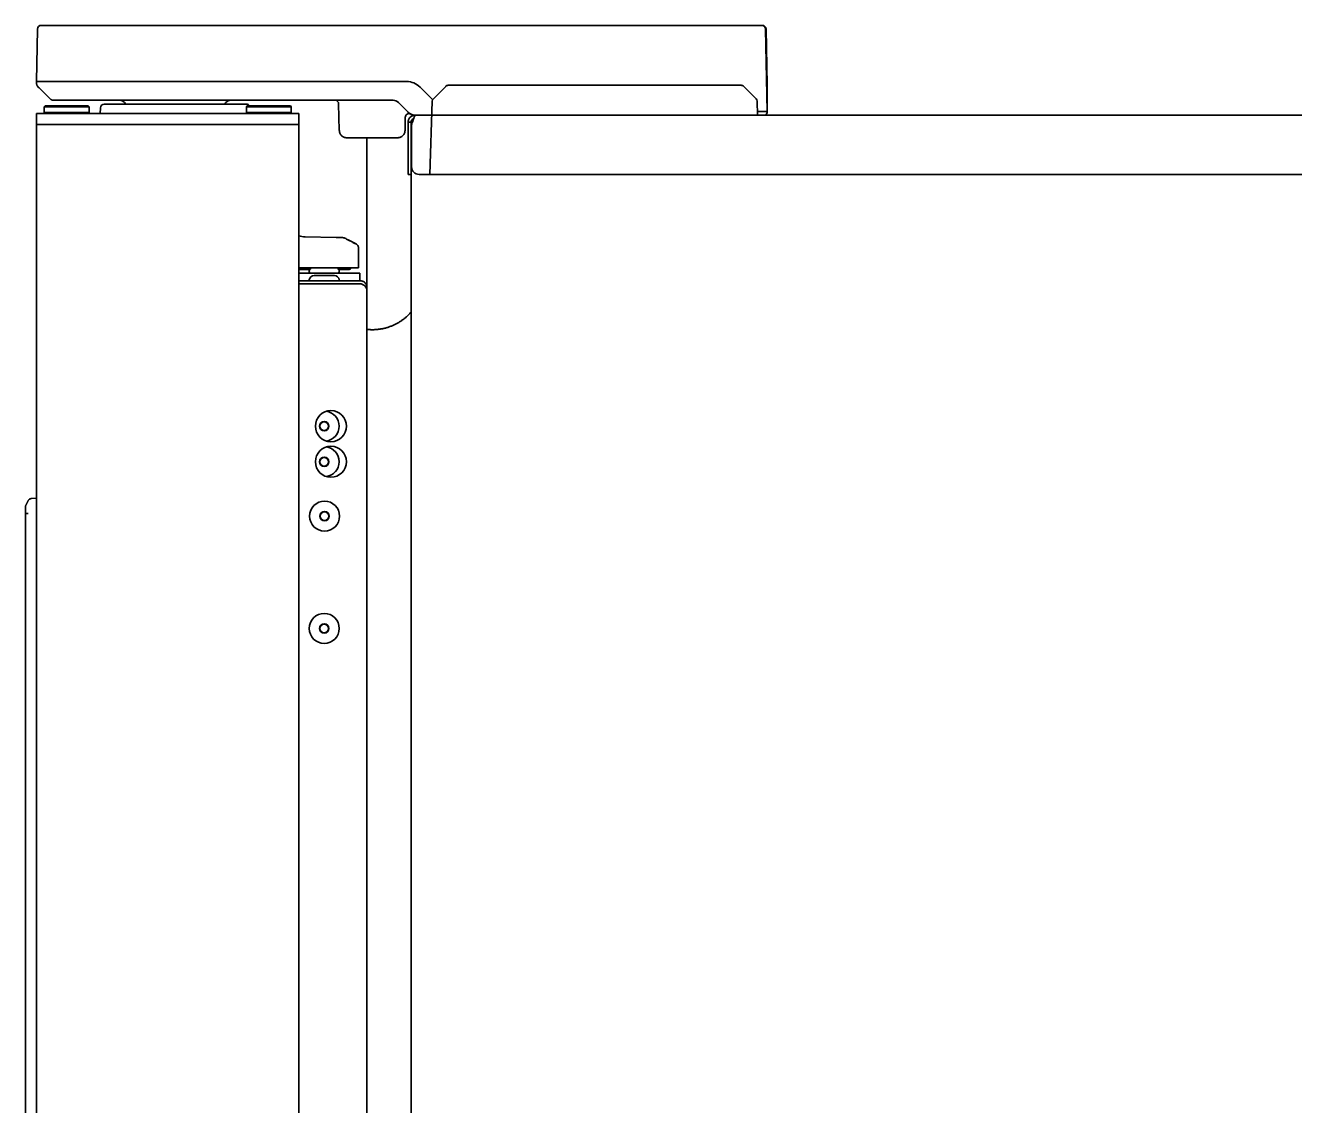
# Model space of a CAD drawing. Header units: inches. Extents: x 786 to 5593, y 691 to 5024.
# Drawn here: x 2125.2 to 2464.1, y 3234.2 to 3522.7 of the extents above; entities that cross this region are included whole.
import ezdxf

# ---------------------------------------------------------------- set-up
doc = ezdxf.new("R2010")
doc.units = ezdxf.units.IN
doc.layers.add('1', color=7, linetype='Continuous', true_color=0xffffff)

msp = doc.modelspace()

# ---------------------------------------------------------------- linework, layer by layer
at = {"layer": '1', "color": 7, "linetype": 'Continuous', "lineweight": 35}
for p, q in [((2128.22, 3507.66), (2128.46, 3521.67)), ((2129.46, 3522.66), (2135.22, 3522.66)), ((2135.22, 3522.66), (2227.05, 3522.66)), ((2230.56, 3522.66), (2235.63, 3522.66)), ((2239.19, 3522.66), (2316.22, 3522.66)), ((2316.22, 3522.66), (2321.84, 3522.66)), ((2321.86, 3522.66), (2321.94, 3522.66)), ((2322.84, 3521.67), (2323.22, 3499.66)), ((2322.96, 3521.67), (2323.22, 3506.77)), ((2128.23, 3506.94), (2128.22, 3507.66)), ((2135.22, 3507.66), (2128.22, 3507.66)), ((2227.05, 3507.66), (2135.22, 3507.66)), ((2233.96, 3502.82), (2230.58, 3506.19)), ((2237.43, 3506.36), (2234.14, 3503.08)), ((2238.13, 3506.66), (2239.72, 3506.66)), ((2239.72, 3506.66), (2314.72, 3506.66)), ((2314.72, 3506.66), (2316.31, 3506.66)), ((2320.3, 3503.08), (2317.01, 3506.36)), ((2323.22, 3505.46), (2323.22, 3500.97)), ((2130.47, 3501.16), (2130.22, 3500.91)), ((2142.22, 3500.91), (2130.22, 3500.91)), ((2130.22, 3500.91), (2130.22, 3499.41)), ((2130.47, 3501.16), (2141.97, 3501.16)), ((2222.51, 3502.66), (2135.22, 3502.66)), ((2142.22, 3500.91), (2141.97, 3501.16)), ((2142.22, 3499.41), (2142.22, 3500.91)), ((2145.27, 3500.66), (2145.22, 3499.16)), ((2165.22, 3501.63), (2146.27, 3501.63)), ((2184.17, 3501.63), (2165.22, 3501.63)), ((2184.47, 3501.16), (2184.22, 3500.91)), ((2196.22, 3500.91), (2184.22, 3500.91)), ((2184.22, 3500.91), (2184.22, 3499.41)), ((2184.47, 3501.16), (2195.97, 3501.16)), ((2196.22, 3500.91), (2195.97, 3501.16)), ((2196.22, 3499.41), (2196.22, 3500.91)), ((2208.86, 3501.67), (2208.98, 3494.62)), ((2223.39, 3502.66), (2222.51, 3502.66)), ((2233.17, 3482.86), (2233.85, 3502.41)), ((2320.59, 3502.41), (2320.72, 3498.66)), ((2128.22, 3499.16), (2130.22, 3499.16)), ((2128.22, 3496.16), (2128.22, 3499.16)), ((2136.22, 3499.41), (2130.22, 3499.41)), ((2130.22, 3499.41), (2130.47, 3499.16)), ((2196.22, 3499.16), (2130.22, 3499.16)), ((2142.22, 3499.41), (2136.22, 3499.41)), ((2141.97, 3499.16), (2142.22, 3499.41)), ((2184.22, 3499.41), (2184.47, 3499.16)), ((2190.22, 3499.41), (2184.22, 3499.41)), ((2196.22, 3499.41), (2190.22, 3499.41)), ((2195.97, 3499.16), (2196.22, 3499.41)), ((2196.22, 3499.16), (2198.22, 3499.16)), ((2198.22, 3499.16), (2198.22, 3496.16)), ((2226.64, 3498.11), (2226.58, 3494.62)), ((2229.22, 3498.66), (2229.47, 3498.66)), ((2229.47, 3498.66), (2229.45, 3498.65)), ((2229.47, 3498.66), (3067.22, 3498.66)), ((2323.22, 3499.66), (2320.69, 3499.66)), ((2323.22, 3499.66), (2323.22, 3499.39)), ((2130.22, 3496.16), (2128.22, 3496.16)), ((2130.22, 3496.16), (2128.22, 3496.16)), ((2128.22, 2811.65), (2128.22, 3496.16)), ((2196.22, 3496.16), (2130.22, 3496.16)), ((2196.22, 3496.16), (2130.22, 3496.16)), ((2198.22, 3496.16), (2196.22, 3496.16)), ((2198.22, 3496.16), (2196.22, 3496.16)), ((2198.22, 2811.65), (2198.22, 3496.16)), ((2208.98, 3494.62), (2209.03, 3494.62)), ((2227.42, 3496.74), (2227.42, 3496.86)), ((2227.42, 3495.9), (2227.42, 3496.74)), ((2227.42, 3495.9), (2227.42, 3484.86)), ((2228.22, 3496.74), (2228.22, 3496.86)), ((2228.22, 3496.74), (2228.22, 3495.9)), ((2228.22, 3495.9), (2228.22, 3484.86)), ((2228.32, 3495.9), (2228.32, 3484.86)), ((2228.56, 3496.86), (2228.51, 3496.74)), ((2212.08, 3492.66), (2210.99, 3492.66)), ((2224.58, 3492.66), (2212.08, 3492.66)), ((2216.42, 3492.66), (2216.42, 3221.73)), ((2227.42, 3482.86), (2227.42, 3484.86)), ((2228.22, 3484.86), (2228.22, 3482.88)), ((2228.22, 3482.86), (2227.42, 3482.86)), ((2228.22, 2767.25), (2228.22, 3482.86)), ((3051.67, 3482.86), (2230.32, 3482.86)), ((2199.94, 3466.2), (2208.19, 3466.06)), ((2214.14, 3463.35), (2214.14, 3457.96)), ((2198.22, 3457.96), (2208.24, 3457.96)), ((2198.22, 3456.46), (2212.51, 3456.46)), ((2198.39, 3457.46), (2201.19, 3457.46)), ((2201.01, 3457.46), (2201.01, 3457.06)), ((2201.01, 3457.06), (2201.01, 3456.86)), ((2201.01, 3456.86), (2201.01, 3456.46)), ((2214.14, 3457.96), (2208.24, 3457.96)), ((2208.83, 3457.46), (2211.64, 3457.46)), ((2209.01, 3457.06), (2209.01, 3457.46)), ((2209.01, 3456.86), (2209.01, 3457.06)), ((2209.01, 3456.46), (2209.01, 3456.86)), ((2212.51, 3456.46), (2214.51, 3456.46)), ((2214.51, 3456.46), (2214.51, 3454.46)), ((2198.22, 3454.46), (2213.99, 3454.46)), ((2198.22, 3453.66), (2212.33, 3453.66)), ((2202.31, 3455.86), (2207.71, 3455.86)), ((2212.33, 3453.66), (2212.58, 3453.66)), ((2212.58, 3453.66), (2214.44, 3453.66)), ((2216.42, 3452.57), (2216.39, 3452)), ((2126.81, 3396.33), (2128.22, 3396.41)), ((2125.22, 3176.24), (2125.22, 3392.3))]:
    msp.add_line(p, q, dxfattribs=at)
for centre, radius in [((2206.79, 3415.65), 4.15), ((2205.01, 3415.65), 1.25), ((2205.01, 3415.65), 1.15), ((2206.79, 3406.15), 4.15), ((2205.01, 3406.15), 1.25), ((2205.01, 3406.15), 1.15), ((2205.1, 3391.64), 4), ((2205.1, 3391.64), 1.25), ((2205.1, 3391.64), 1.15), ((2205.01, 3361.65), 4), ((2205.01, 3361.65), 1.25), ((2205.01, 3361.65), 1.15)]:
    msp.add_circle(centre, radius, dxfattribs=at)
for centre, radius, start, end in [((2129.46, 3521.66), 1, 90, 179), ((2321.84, 3521.66), 1, 1, 90), ((2321.96, 3521.66), 1, 1, 90), ((2238.13, 3505.66), 1, 90, 135), ((2316.31, 3505.66), 1, 45, 90), ((2146.27, 3500.63), 1, 90, 178), ((2150.25, 3500.66), 2, 29.0308, 90), ((2180.19, 3500.66), 2, 90, 150.9692), ((2184.17, 3500.63), 1, 31.9695, 90), ((2207.86, 3501.66), 1, 1, 90), ((2223.39, 3500.66), 2, 45, 90), ((2234.85, 3502.37), 1, 135, 178), ((2319.59, 3502.37), 1, 2, 45), ((2227.64, 3498.1), 1, 62.9013, 179), ((2322.47, 3499.41), 0.75, 270, 359), ((2230.32, 3495.9), 2, 155, 180), ((2230.32, 3484.86), 2, 180, 270), ((2200.04, 3472.2), 6, 252.3179, 269), ((2198.39, 3457.96), 0.5, 250.7306, 270), ((2201.41, 3457.06), 0.4, 149.6988, 180), ((2201.41, 3456.86), 0.4, 180, 270), ((2205.21, 3454.84), 4.8, 139.458, 149.6988), ((2204.81, 3454.84), 4.8, 30.3012, 40.542), ((2208.61, 3456.86), 0.4, 270, 0), ((2208.61, 3457.06), 0.4, 0, 30.3012), ((2211.64, 3457.96), 0.5, 270, 330), ((2212.5, 3457.46), 0.5, 90, 150), ((2201.21, 3454.66), 0.2, 174.7841, 270), ((2202.31, 3454.56), 1.3, 90, 174.7841), ((2207.71, 3454.56), 1.3, 5.2159, 90), ((2208.81, 3454.66), 0.2, 270, 5.2159), ((2205.01, 3415.65), 4, 277.7456, 82.26), ((2205.01, 3406.15), 4, 277.7456, 82.26)]:
    msp.add_arc(centre, radius, start, end, dxfattribs=at)
for centre, major_axis, ratio, start_param, end_param in [((2321.86, 3521.66), (0, 1), 0.998849, 4.729842, 6.283185), ((2214.44, 3451.66), (0, 2), 0.990268, 4.712389, 6.283185), ((2126.86, 3395.33), (-0.052, 0.999), 0.99998, 0, 1.065736)]:
    msp.add_ellipse(centre, major_axis=major_axis, ratio=ratio, start_param=start_param, end_param=end_param, dxfattribs=at)
for points, knots in [([(2227.05, 3522.66), (2227.63, 3522.66), (2228.22, 3522.66), (2229.1, 3522.66), (2229.39, 3522.66), (2229.98, 3522.66), (2230.27, 3522.66), (2230.56, 3522.66)], [0, 0, 0, 0, 0.5, 0.5, 0.75, 0.75, 1, 1, 1, 1]), ([(2235.63, 3522.66), (2235.93, 3522.66), (2236.22, 3522.66), (2236.82, 3522.66), (2237.11, 3522.66), (2238, 3522.66), (2238.6, 3522.66), (2239.19, 3522.66)], [0, 0, 0, 0, 0.25, 0.25, 0.5, 0.5, 1, 1, 1, 1]), ([(2128.23, 3506.94), (2128.23, 3506.89), (2128.24, 3506.85), (2128.26, 3506.75), (2128.27, 3506.71), (2128.31, 3506.62), (2128.33, 3506.58), (2128.39, 3506.5), (2128.42, 3506.46), (2128.45, 3506.42)], [0, 0, 0, 0, 0.25, 0.25, 0.5, 0.5, 0.75, 0.75, 1, 1, 1, 1]), ([(2323.22, 3506.77), (2323.22, 3506.77), (2323.22, 3506.65), (2323.22, 3506.18), (2323.22, 3505.84), (2323.22, 3505.46)], [0, 0, 0, 0, 0.5, 0.5, 1, 1, 1, 1]), ([(2132.63, 3502.66), (2132.57, 3502.66), (2132.5, 3502.66), (2132.38, 3502.69), (2132.31, 3502.71), (2132.19, 3502.76), (2132.13, 3502.79), (2132.02, 3502.86), (2131.97, 3502.9), (2131.93, 3502.95)], [0, 0, 0, 0, 0.25, 0.25, 0.5, 0.5, 0.75, 0.75, 1, 1, 1, 1]), ([(2132.63, 3502.66), (2132.57, 3502.66), (2132.5, 3502.66), (2132.37, 3502.69), (2132.31, 3502.71), (2132.19, 3502.76), (2132.13, 3502.79), (2132.02, 3502.86), (2131.97, 3502.9), (2131.93, 3502.95)], [0, 0, 0, 0, 0.25, 0.25, 0.5, 0.5, 0.75, 0.75, 1, 1, 1, 1]), ([(2135.22, 3502.66), (2135.18, 3502.66), (2135.14, 3502.66), (2135.05, 3502.66), (2135.01, 3502.66), (2134.89, 3502.66), (2134.8, 3502.66), (2134.68, 3502.66), (2134.64, 3502.66), (2134.56, 3502.66), (2134.52, 3502.66), (2134.4, 3502.66), (2134.32, 3502.66), (2134.17, 3502.66), (2134.09, 3502.66), (2133.98, 3502.66), (2133.94, 3502.66), (2133.87, 3502.66), (2133.84, 3502.66), (2133.73, 3502.66), (2133.66, 3502.66), (2133.53, 3502.66), (2133.47, 3502.66), (2133.35, 3502.66), (2133.3, 3502.66), (2133.21, 3502.66), (2133.19, 3502.66), (2133.14, 3502.66), (2133.11, 3502.66), (2133.04, 3502.66), (2133, 3502.66), (2132.94, 3502.66), (2132.92, 3502.66), (2132.88, 3502.66), (2132.86, 3502.66), (2132.83, 3502.66), (2132.82, 3502.66), (2132.79, 3502.66), (2132.77, 3502.66), (2132.75, 3502.66), (2132.73, 3502.66), (2132.71, 3502.66), (2132.7, 3502.66), (2132.68, 3502.66), (2132.68, 3502.66), (2132.66, 3502.66), (2132.66, 3502.66), (2132.65, 3502.66), (2132.64, 3502.66), (2132.64, 3502.66), (2132.64, 3502.66), (2132.64, 3502.66), (2132.64, 3502.66), (2132.64, 3502.66), (2132.64, 3502.66), (2132.63, 3502.66)], [0, 0, 0, 0, 0.03125, 0.03125, 0.0625, 0.0625, 0.125, 0.125, 0.15625, 0.15625, 0.1875, 0.1875, 0.25, 0.25, 0.3125, 0.3125, 0.34375, 0.34375, 0.375, 0.375, 0.4375, 0.4375, 0.5, 0.5, 0.5625, 0.5625, 0.59375, 0.59375, 0.625, 0.625, 0.6875, 0.6875, 0.71875, 0.71875, 0.75, 0.75, 0.78125, 0.78125, 0.8125, 0.8125, 0.84375, 0.84375, 0.875, 0.875, 0.90625, 0.90625, 0.9375, 0.9375, 0.96875, 0.96875, 0.984375, 0.984375, 0.992187, 0.992187, 1, 1, 1, 1]), ([(2229.46, 3498.66), (2229.36, 3498.66), (2229.27, 3498.66), (2229.07, 3498.68), (2228.88, 3498.71), (2228.69, 3498.76), (2228.57, 3498.79), (2228.55, 3498.8), (2228.5, 3498.82), (2228.48, 3498.82), (2228.41, 3498.85), (2228.36, 3498.87), (2228.22, 3498.92), (2228.05, 3499.01), (2227.88, 3499.11), (2227.76, 3499.19), (2227.7, 3499.23), (2227.64, 3499.27), (2227.6, 3499.3), (2227.58, 3499.32), (2227.48, 3499.4), (2227.41, 3499.47), (2227.34, 3499.54)], [0, 0, 0, 0, 0.125, 0.125, 0.25, 0.375, 0.375, 0.40625, 0.40625, 0.4375, 0.4375, 0.5, 0.5, 0.625, 0.75, 0.75, 0.8125, 0.84375, 0.84375, 0.875, 0.875, 1, 1, 1, 1]), ([(2227.42, 3496.86), (2227.42, 3496.97), (2227.43, 3497.08), (2227.47, 3497.3), (2227.5, 3497.41), (2227.58, 3497.61), (2227.63, 3497.71), (2227.75, 3497.9), (2227.82, 3497.99), (2227.97, 3498.16), (2228.05, 3498.23), (2228.23, 3498.37), (2228.33, 3498.42), (2228.53, 3498.52), (2228.63, 3498.56), (2228.85, 3498.62), (2228.96, 3498.64), (2229.07, 3498.65)], [0, 0, 0, 0, 0.125, 0.125, 0.25, 0.25, 0.375, 0.375, 0.5, 0.5, 0.625, 0.625, 0.75, 0.75, 0.875, 0.875, 1, 1, 1, 1]), ([(2228.22, 3496.86), (2228.22, 3496.98), (2228.24, 3497.1), (2228.33, 3497.34), (2228.4, 3497.44), (2228.57, 3497.62), (2228.67, 3497.7), (2228.81, 3497.77), (2228.85, 3497.79), (2228.89, 3497.8)], [0, 0, 0, 0, 0.302566, 0.302566, 0.605132, 0.605132, 0.907698, 0.907698, 1, 1, 1, 1]), ([(2229.45, 3498.65), (2229.41, 3498.64), (2229.37, 3498.62), (2229.3, 3498.56), (2229.26, 3498.52), (2229.19, 3498.42), (2229.15, 3498.37), (2229.08, 3498.23), (2229.04, 3498.16), (2228.97, 3497.99), (2228.93, 3497.9), (2228.86, 3497.71), (2228.82, 3497.61), (2228.75, 3497.41), (2228.71, 3497.3), (2228.64, 3497.08), (2228.6, 3496.97), (2228.56, 3496.86)], [0, 0, 0, 0, 0.125, 0.125, 0.25, 0.25, 0.375, 0.375, 0.5, 0.5, 0.625, 0.625, 0.75, 0.75, 0.875, 0.875, 1, 1, 1, 1]), ([(2229.07, 3498.65), (2229.07, 3498.65), (2229.08, 3498.65), (2229.09, 3498.65), (2229.1, 3498.65), (2229.11, 3498.65), (2229.12, 3498.65), (2229.13, 3498.65), (2229.14, 3498.65), (2229.15, 3498.66), (2229.17, 3498.66), (2229.18, 3498.66), (2229.19, 3498.66), (2229.2, 3498.66), (2229.21, 3498.66), (2229.22, 3498.66), (2229.22, 3498.66)], [0, 0, 0, 0, 0.070356, 0.140723, 0.211142, 0.28165, 0.352287, 0.42309, 0.494098, 0.565348, 0.636878, 0.708725, 0.780925, 0.853514, 0.926527, 1, 1, 1, 1]), ([(2209.03, 3494.62), (2209.03, 3494.61), (2209.03, 3494.6), (2209.04, 3494.58), (2209.04, 3494.56), (2209.04, 3494.53), (2209.04, 3494.51), (2209.04, 3494.49), (2209.04, 3494.47), (2209.04, 3494.45), (2209.05, 3494.42), (2209.05, 3494.4), (2209.05, 3494.38), (2209.06, 3494.36), (2209.06, 3494.33), (2209.06, 3494.31), (2209.07, 3494.29), (2209.07, 3494.27), (2209.08, 3494.25), (2209.08, 3494.22), (2209.09, 3494.2), (2209.09, 3494.18), (2209.1, 3494.16), (2209.1, 3494.13), (2209.11, 3494.11), (2209.11, 3494.09), (2209.12, 3494.07), (2209.13, 3494.05), (2209.13, 3494.02), (2209.14, 3494), (2209.15, 3493.98), (2209.16, 3493.96), (2209.16, 3493.94), (2209.17, 3493.91), (2209.18, 3493.89), (2209.19, 3493.87), (2209.2, 3493.85), (2209.21, 3493.83), (2209.22, 3493.81), (2209.23, 3493.78), (2209.24, 3493.76), (2209.25, 3493.74), (2209.26, 3493.72), (2209.27, 3493.7), (2209.28, 3493.68), (2209.29, 3493.66), (2209.31, 3493.64), (2209.32, 3493.62), (2209.33, 3493.59), (2209.34, 3493.57), (2209.36, 3493.55), (2209.37, 3493.53), (2209.38, 3493.51), (2209.4, 3493.49), (2209.41, 3493.47), (2209.43, 3493.45), (2209.44, 3493.43), (2209.46, 3493.41), (2209.47, 3493.4), (2209.49, 3493.38), (2209.5, 3493.36), (2209.52, 3493.34), (2209.53, 3493.32), (2209.55, 3493.3), (2209.57, 3493.28), (2209.58, 3493.26), (2209.6, 3493.25), (2209.62, 3493.23), (2209.63, 3493.22), (2209.64, 3493.21), (2209.66, 3493.19), (2209.67, 3493.18), (2209.68, 3493.17), (2209.7, 3493.15), (2209.71, 3493.14), (2209.73, 3493.13), (2209.74, 3493.11), (2209.76, 3493.1), (2209.77, 3493.09), (2209.79, 3493.07), (2209.81, 3493.06), (2209.83, 3493.05), (2209.85, 3493.03), (2209.87, 3493.02), (2209.89, 3493), (2209.91, 3492.99), (2209.93, 3492.98), (2209.95, 3492.96), (2209.97, 3492.95), (2209.99, 3492.93), (2210.02, 3492.92), (2210.04, 3492.91), (2210.06, 3492.89), (2210.09, 3492.88), (2210.11, 3492.87), (2210.14, 3492.85), (2210.17, 3492.84), (2210.19, 3492.83), (2210.22, 3492.82), (2210.25, 3492.8), (2210.28, 3492.79), (2210.31, 3492.78), (2210.34, 3492.77), (2210.37, 3492.76), (2210.4, 3492.75), (2210.43, 3492.74), (2210.47, 3492.73), (2210.5, 3492.72), (2210.53, 3492.71), (2210.57, 3492.7), (2210.6, 3492.69), (2210.64, 3492.69), (2210.68, 3492.68), (2210.71, 3492.68), (2210.75, 3492.67), (2210.79, 3492.67), (2210.83, 3492.66), (2210.87, 3492.66), (2210.9, 3492.66), (2210.94, 3492.66), (2210.97, 3492.66), (2210.99, 3492.66)], [0, 0, 0, 0, 0.007054, 0.014124, 0.021211, 0.028313, 0.035432, 0.042566, 0.049717, 0.056884, 0.064068, 0.071267, 0.078483, 0.085714, 0.092962, 0.100226, 0.107506, 0.114803, 0.122115, 0.129444, 0.136789, 0.144149, 0.151527, 0.15892, 0.166329, 0.173755, 0.181197, 0.188655, 0.196129, 0.203619, 0.211125, 0.218648, 0.226186, 0.233741, 0.241312, 0.248899, 0.256503, 0.264122, 0.271758, 0.27941, 0.287078, 0.294762, 0.302462, 0.310179, 0.317912, 0.32566, 0.333425, 0.341207, 0.349004, 0.356817, 0.364647, 0.372493, 0.380355, 0.388233, 0.396128, 0.404038, 0.411965, 0.419908, 0.427867, 0.435842, 0.443833, 0.451841, 0.459865, 0.467904, 0.47596, 0.484033, 0.492121, 0.500226, 0.505738, 0.511401, 0.517214, 0.523178, 0.529293, 0.535559, 0.541975, 0.548542, 0.55526, 0.562128, 0.569147, 0.576316, 0.583636, 0.591107, 0.598729, 0.606501, 0.614424, 0.622498, 0.630722, 0.639097, 0.647623, 0.656299, 0.665126, 0.674104, 0.683232, 0.692511, 0.701941, 0.711521, 0.721252, 0.731134, 0.741166, 0.751349, 0.761683, 0.772168, 0.782803, 0.793588, 0.804525, 0.815612, 0.82685, 0.838238, 0.849777, 0.861467, 0.873308, 0.885299, 0.897441, 0.909733, 0.922177, 0.93477, 0.947515, 0.96041, 0.973456, 0.986653, 1, 1, 1, 1]), ([(2224.58, 3492.66), (2224.71, 3492.66), (2224.84, 3492.67), (2225.09, 3492.72), (2225.22, 3492.76), (2225.58, 3492.9), (2225.8, 3493.05), (2226.17, 3493.41), (2226.32, 3493.63), (2226.47, 3493.99), (2226.51, 3494.11), (2226.56, 3494.36), (2226.58, 3494.49), (2226.58, 3494.62)], [0, 0, 0, 0, 0.125, 0.125, 0.25, 0.25, 0.5, 0.5, 0.75, 0.75, 0.875, 0.875, 1, 1, 1, 1]), ([(2208.19, 3466.06), (2208.21, 3466.06), (2208.23, 3466.06), (2208.28, 3466.06), (2208.31, 3466.06), (2208.38, 3466.06), (2208.43, 3466.06), (2208.52, 3466.05), (2208.57, 3466.05), (2208.66, 3466.05), (2208.71, 3466.05), (2208.8, 3466.05), (2208.84, 3466.05), (2208.93, 3466.05), (2208.97, 3466.05), (2209.05, 3466.05), (2209.09, 3466.04), (2209.15, 3466.04), (2209.16, 3466.04), (2209.2, 3466.04), (2209.22, 3466.04), (2209.27, 3466.04), (2209.3, 3466.04), (2209.36, 3466.04), (2209.39, 3466.04), (2209.43, 3466.04), (2209.44, 3466.04), (2209.47, 3466.04), (2209.48, 3466.04), (2209.52, 3466.04), (2209.54, 3466.04), (2209.59, 3466.04), (2209.62, 3466.04), (2209.64, 3466.03), (2209.65, 3466.03), (2209.65, 3466.03), (2209.65, 3466.03), (2209.66, 3466.03), (2209.66, 3466.03), (2209.66, 3466.03), (2209.66, 3466.03), (2209.67, 3466.03), (2209.67, 3466.03), (2209.67, 3466.03)], [0, 0, 0, 0, 0.031368, 0.031368, 0.062736, 0.062736, 0.125471, 0.125471, 0.188207, 0.188207, 0.250942, 0.250942, 0.313678, 0.313678, 0.376413, 0.376413, 0.439149, 0.439149, 0.470516, 0.470516, 0.501884, 0.501884, 0.56462, 0.56462, 0.627355, 0.627355, 0.658723, 0.658723, 0.690091, 0.690091, 0.752826, 0.752826, 0.878297, 0.878297, 0.909665, 0.909665, 0.925349, 0.925349, 0.941033, 0.941033, 0.9724, 0.9724, 1, 1, 1, 1]), ([(2209.67, 3466.03), (2209.82, 3466.03), (2209.97, 3466.01), (2210.27, 3465.94), (2210.42, 3465.88), (2210.55, 3465.81)], [0, 0, 0, 0, 0.5, 0.5, 1, 1, 1, 1]), ([(2213.46, 3464.32), (2213.45, 3464.33), (2213.43, 3464.34), (2213.4, 3464.36), (2213.39, 3464.37), (2213.36, 3464.38), (2213.35, 3464.39), (2213.28, 3464.43), (2213.22, 3464.47), (2213.07, 3464.56), (2213, 3464.6), (2212.82, 3464.7), (2212.73, 3464.75), (2212.61, 3464.82), (2212.58, 3464.84), (2212.53, 3464.86), (2212.45, 3464.9), (2212.37, 3464.95), (2212.2, 3465.03), (2212.09, 3465.09), (2211.84, 3465.2), (2211.72, 3465.26), (2211.52, 3465.34), (2211.45, 3465.37), (2211.35, 3465.41), (2211.32, 3465.42), (2211.3, 3465.43)], [0, 0, 0, 0, 0.048402, 0.048402, 0.081418, 0.081418, 0.114435, 0.114435, 0.2465, 0.2465, 0.378566, 0.378566, 0.510631, 0.510631, 0.543648, 0.543648, 0.576664, 0.642697, 0.642697, 0.774762, 0.774762, 0.906828, 0.906828, 0.972861, 0.972861, 1, 1, 1, 1]), ([(2213.59, 3464.24), (2213.68, 3464.19), (2213.75, 3464.14), (2213.88, 3464.02), (2213.94, 3463.95), (2214.04, 3463.79), (2214.07, 3463.71), (2214.12, 3463.53), (2214.14, 3463.44), (2214.14, 3463.35)], [0, 0, 0, 0, 0.25, 0.25, 0.5, 0.5, 0.75, 0.75, 1, 1, 1, 1]), ([(2214.62, 3454.46), (2214.52, 3454.46), (2214.42, 3454.46), (2214.21, 3454.46), (2214.1, 3454.46), (2213.99, 3454.46)], [0, 0, 0, 0, 0.462959, 0.462959, 1, 1, 1, 1]), ([(2214.62, 3454.46), (2214.74, 3454.46), (2214.86, 3454.44), (2215.03, 3454.41), (2215.09, 3454.39), (2215.18, 3454.37), (2215.21, 3454.36), (2215.26, 3454.34), (2215.29, 3454.33), (2215.43, 3454.27), (2215.53, 3454.21), (2215.65, 3454.13), (2215.67, 3454.11), (2215.72, 3454.08), (2215.74, 3454.06), (2215.81, 3454.01), (2215.85, 3453.97), (2215.97, 3453.85), (2216.05, 3453.76), (2216.12, 3453.64), (2216.14, 3453.62), (2216.17, 3453.57), (2216.21, 3453.5), (2216.25, 3453.43), (2216.29, 3453.33), (2216.31, 3453.28), (2216.33, 3453.2), (2216.34, 3453.17), (2216.36, 3453.12), (2216.36, 3453.1), (2216.39, 3452.97), (2216.41, 3452.87), (2216.41, 3452.77)], [0, 0, 0, 0, 0.125, 0.125, 0.1875, 0.1875, 0.21875, 0.21875, 0.25, 0.25, 0.375, 0.375, 0.40625, 0.40625, 0.4375, 0.4375, 0.5, 0.5, 0.625, 0.625, 0.65625, 0.65625, 0.6875, 0.75, 0.75, 0.8125, 0.8125, 0.84375, 0.84375, 0.875, 0.875, 1, 1, 1, 1]), ([(2215.05, 3453.56), (2215.05, 3453.56), (2215.04, 3453.56), (2215.01, 3453.58), (2214.98, 3453.59), (2214.93, 3453.61), (2214.91, 3453.61), (2214.87, 3453.62), (2214.86, 3453.63), (2214.77, 3453.65), (2214.69, 3453.66), (2214.62, 3453.66)], [0, 0, 0, 0, 0.019788, 0.019788, 0.264841, 0.264841, 0.387368, 0.387368, 0.509894, 0.509894, 1, 1, 1, 1]), ([(2126.81, 3396.33), (2126.72, 3396.33), (2126.63, 3396.31), (2126.46, 3396.26), (2126.38, 3396.22), (2126.23, 3396.12), (2126.17, 3396.06), (2126.05, 3395.93), (2126, 3395.85), (2125.96, 3395.77)], [0, 0, 0, 0, 0.25, 0.25, 0.5, 0.5, 0.75, 0.75, 1, 1, 1, 1]), ([(2125.22, 3394.02), (2125.22, 3394.09), (2125.23, 3394.17), (2125.26, 3394.32), (2125.29, 3394.39), (2125.32, 3394.46)], [0, 0, 0, 0, 0.5, 0.5, 1, 1, 1, 1]), ([(2125.22, 3392.3), (2125.22, 3392.35), (2125.22, 3392.41), (2125.22, 3392.49), (2125.22, 3392.52), (2125.22, 3392.58), (2125.22, 3392.6), (2125.22, 3392.69), (2125.22, 3392.74), (2125.22, 3392.85), (2125.22, 3392.9), (2125.22, 3393), (2125.22, 3393.05), (2125.22, 3393.12), (2125.22, 3393.15), (2125.22, 3393.2), (2125.22, 3393.22), (2125.22, 3393.29), (2125.22, 3393.38), (2125.22, 3393.46), (2125.22, 3393.54), (2125.22, 3393.58), (2125.22, 3393.65), (2125.22, 3393.72), (2125.22, 3393.77), (2125.22, 3393.83), (2125.22, 3393.85), (2125.22, 3393.89), (2125.22, 3393.9), (2125.22, 3393.92), (2125.22, 3393.93), (2125.22, 3393.95), (2125.22, 3393.97), (2125.22, 3393.99), (2125.22, 3394), (2125.22, 3394.01), (2125.22, 3394.02), (2125.22, 3394.02)], [0, 0, 0, 0, 0.0625, 0.0625, 0.09375, 0.09375, 0.125, 0.125, 0.1875, 0.1875, 0.25, 0.25, 0.3125, 0.3125, 0.34375, 0.34375, 0.375, 0.375, 0.4375, 0.5, 0.5, 0.5625, 0.5625, 0.625, 0.6875, 0.6875, 0.75, 0.75, 0.78125, 0.78125, 0.8125, 0.8125, 0.875, 0.875, 0.9375, 0.9375, 1, 1, 1, 1]), ([(2125.22, 3392.3), (2125.22, 3392.3), (2125.23, 3392.3), (2125.26, 3392.3), (2125.29, 3392.31), (2125.32, 3392.31)], [0, 0, 0, 0, 0.5, 0.5, 1, 1, 1, 1])]:
    msp.add_open_spline(points, degree=3, knots=knots, dxfattribs=at)
for points, degree in [([(2230.58, 3506.19), (2229.65, 3507.12), (2228.37, 3507.66), (2227.05, 3507.66)], 3), ([(2131.93, 3502.95), (2128.45, 3506.42)], 1), ([(2227.34, 3499.54), (2227.07, 3499.81), (2226.79, 3500.08), (2224.81, 3502.07)], 3), ([(2323.22, 3500.97), (2323.22, 3500.19), (2323.22, 3499.66), (2323.22, 3499.66)], 3), ([(2228.08, 3498.99), (2228.09, 3498.99)], 1), ([(2228.22, 3496.86), (2227.42, 3496.86)], 1), ([(2210.55, 3465.81), (2213.59, 3464.24)], 1), ([(2216.41, 3452.77), (2216.42, 3452.7), (2216.42, 3452.63), (2216.42, 3452.57)], 3), ([(2125.96, 3395.77), (2125.32, 3394.46)], 1), ([(2125.96, 3392.31), (2125.32, 3392.31)], 1)]:
    msp.add_open_spline(points, degree=degree, dxfattribs=at)
msp.add_rational_spline([(2216.41, 3441.48), (2219.74, 3441.13), (2223.01, 3441.83), (2225.84, 3443.52), (2228, 3445.88), (2228.04, 3445.93), (2228.09, 3445.97), (2228.14, 3446), (2228.2, 3446.03)], [0.499511206154, 0.482200084429, 0.483873659269, 0.504531930676, 0.544174898647, 0.535909248976, 0.531320882017, 0.530409797772, 0.53317599624], degree=4, knots=[0, 0, 0, 0, 0, 0.982252, 0.982252, 0.982252, 0.982252, 1, 1, 1, 1, 1], dxfattribs=at)

doc.saveas('drawing.dxf')
